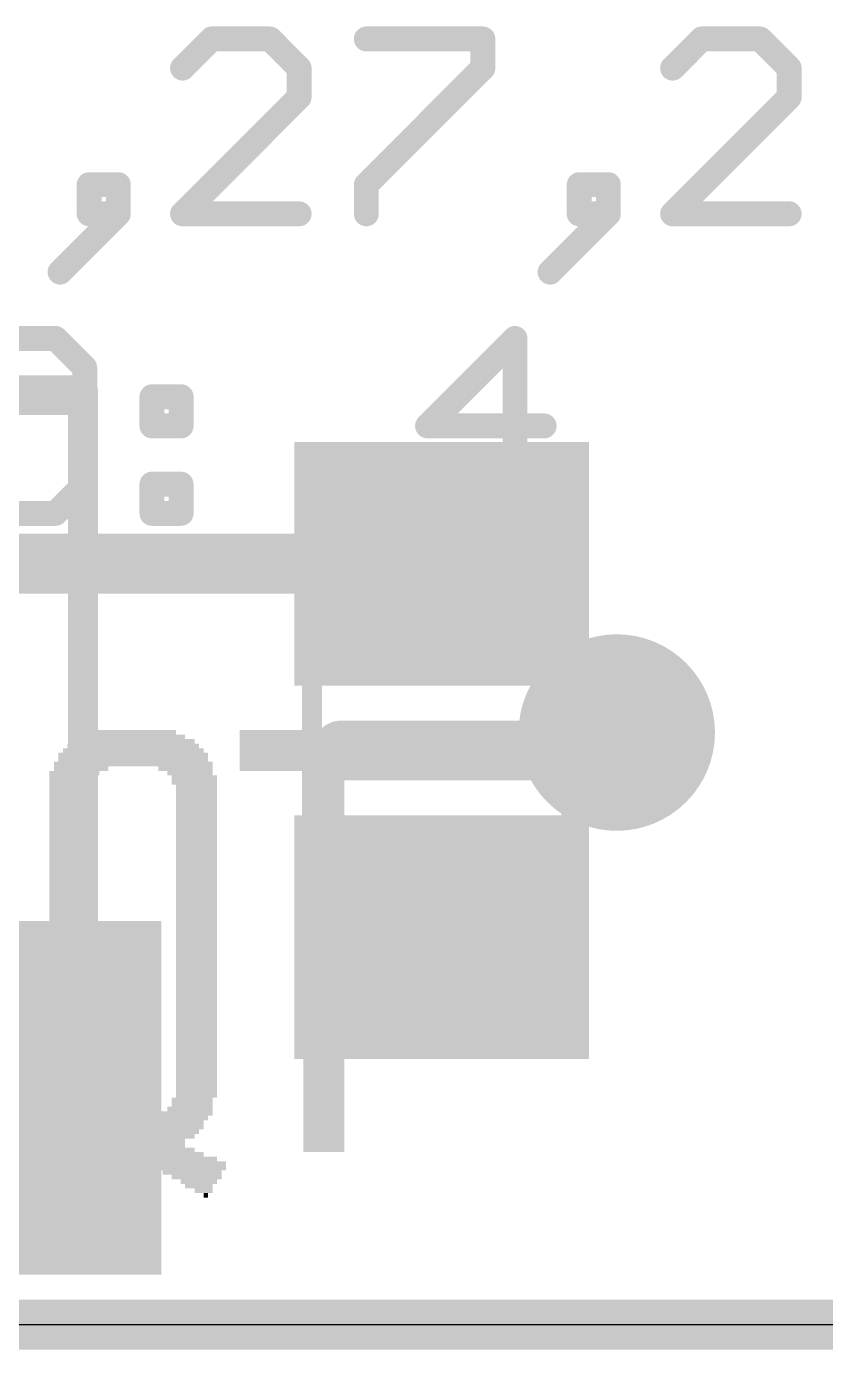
# Model space of a CAD drawing. Extents: x 0 to 65.2, y -0.5 to 30.7.
# Drawn here: x 14.02 to 18.08, y -0.13 to 6.6 of the extents above; entities that cross this region are included whole.
import ezdxf

# ---------------------------------------------------------------- set-up
doc = ezdxf.new("R2010")
doc.units = 0
for name, color, linetype in [('1', 12, 'CONTINUOUS'), ('16', 5, 'CONTINUOUS'), ('20', 53, 'CONTINUOUS'), ('21', 40, 'CONTINUOUS'), ('22', 6, 'CONTINUOUS'), ('52', 253, 'CONTINUOUS')]:
    doc.layers.add(name, color=color, linetype=linetype)

# ---------------------------------------------------------------- blocks, each defined once
blk = doc.blocks.new('RECT')
blk.add_solid([(-0.5, -0.5), (0.5, -0.5), (-0.5, 0.5), (0.5, 0.5)])
blk = doc.blocks.new('PIE')
at = {"const_width": 0.5}
blk.add_lwpolyline([(0, -0.25, 1), (0, 0.25, 1), (0, -0.25)], format="xyb", dxfattribs=at)

msp = doc.modelspace()

# ---------------------------------------------------------------- linework, layer by layer
at = {"layer": '1', "const_width": 0.254}
msp.add_lwpolyline([(0.127, 0), (65.024, 0)], dxfattribs=at)
at = {"layer": '16'}
for points, const_width in [([(11.861, 3.871), (16.129, 3.871)], 0.3048), ([(0.127, 0), (65.024, 0)], 0.254)]:
    msp.add_lwpolyline(points, dxfattribs=dict(at, const_width=const_width))
at = {"layer": '16', "const_width": 0.1524}
msp.add_lwpolyline([(16.129, 3.7948, 1), (16.129, 3.9472)], format="xyb", dxfattribs=at)
at = {"layer": '20'}
msp.add_line((3.0254, 0), (62.0254, 0), dxfattribs=at)
at = {"layer": '21', "const_width": 0.127}
for points in [[(14.9588, 6.5413), (14.8105, 6.393)], [(15.2554, 6.5413), (14.9588, 6.5413)], [(15.4037, 6.393), (15.2554, 6.5413)], [(15.746, 6.5413), (16.3392, 6.5413)], [(16.3392, 6.5413), (16.3392, 6.393)], [(17.4535, 6.5413), (17.3052, 6.393)], [(17.7501, 6.5413), (17.4535, 6.5413)], [(17.8984, 6.393), (17.7501, 6.5413)], [(15.4037, 6.2447), (15.4037, 6.393)], [(16.3392, 6.393), (15.746, 5.7998)], [(17.8984, 6.2447), (17.8984, 6.393)], [(14.8105, 5.6515), (15.4037, 6.2447)], [(17.3052, 5.6515), (17.8984, 6.2447)], [(14.4834, 5.7998), (14.3351, 5.7998)], [(14.3351, 5.7998), (14.3351, 5.6515)], [(14.4834, 5.6515), (14.4834, 5.7998)], [(15.746, 5.7998), (15.746, 5.6515)], [(16.9781, 5.7998), (16.8299, 5.7998)], [(16.8299, 5.7998), (16.8299, 5.6515)], [(16.9781, 5.6515), (16.9781, 5.7998)], [(14.1868, 5.3549), (14.4834, 5.6515)], [(14.3351, 5.6515), (14.4834, 5.6515)], [(15.4037, 5.6515), (14.8105, 5.6515)], [(16.6816, 5.3549), (16.9781, 5.6515)], [(16.8299, 5.6515), (16.9781, 5.6515)], [(17.8984, 5.6515), (17.3052, 5.6515)], [(14.164, 5.0173), (13.8674, 5.0173)], [(14.3123, 4.869), (14.164, 5.0173)], [(16.5028, 5.0173), (16.0579, 4.5724)], [(16.5028, 4.1275), (16.5028, 5.0173)], [(14.3123, 4.2758), (14.3123, 4.869)], [(14.6546, 4.7207), (14.8029, 4.7207)], [(14.6546, 4.5724), (14.6546, 4.7207)], [(14.8029, 4.7207), (14.8029, 4.5724)], [(14.8029, 4.5724), (14.6546, 4.5724)], [(16.0579, 4.5724), (16.6511, 4.5724)], [(14.164, 4.1275), (14.3123, 4.2758)], [(14.6546, 4.2758), (14.8029, 4.2758)], [(14.6546, 4.1275), (14.6546, 4.2758)], [(14.8029, 4.2758), (14.8029, 4.1275)], [(13.8674, 4.1275), (14.164, 4.1275)], [(14.8029, 4.1275), (14.6546, 4.1275)]]:
    msp.add_lwpolyline(points, dxfattribs=at)
at = {"layer": '21', "const_width": 0.0635}
for points in [[(14.9588, 6.573, 1), (14.9588, 6.5095)], [(14.9813, 6.5188, 1), (14.9364, 6.5637)], [(15.2779, 6.5637, 1), (15.233, 6.5188)], [(15.2554, 6.5095, 1), (15.2554, 6.573)], [(15.746, 6.573, 1), (15.746, 6.5095)], [(16.371, 6.5413, 1), (16.3075, 6.5413)], [(16.3392, 6.5095, 1), (16.3392, 6.573)], [(17.4535, 6.573, 1), (17.4535, 6.5095)], [(17.476, 6.5188, 1), (17.4311, 6.5637)], [(17.7726, 6.5637, 1), (17.7277, 6.5188)], [(17.7501, 6.5095, 1), (17.7501, 6.573)], [(14.7881, 6.4154, 1), (14.833, 6.3705)], [(15.4354, 6.393, 1), (15.3719, 6.393)], [(15.3812, 6.3705, 1), (15.4261, 6.4154)], [(16.3075, 6.393, 1), (16.371, 6.393)], [(16.3617, 6.3705, 1), (16.3168, 6.4154)], [(17.2828, 6.4154, 1), (17.3277, 6.3705)], [(17.9302, 6.393, 1), (17.8667, 6.393)], [(17.876, 6.3705, 1), (17.9209, 6.4154)], [(15.3719, 6.2447, 1), (15.4354, 6.2447)], [(15.4261, 6.2222, 1), (15.3812, 6.2671)], [(17.8667, 6.2447, 1), (17.9302, 6.2447)], [(17.9209, 6.2222, 1), (17.876, 6.2671)], [(14.3669, 5.7998, 1), (14.3034, 5.7998)], [(14.3351, 5.8315, 1), (14.3351, 5.768)], [(14.5152, 5.7998, 1), (14.4517, 5.7998)], [(14.4834, 5.768, 1), (14.4834, 5.8315)], [(15.7778, 5.7998, 1), (15.7143, 5.7998)], [(16.8616, 5.7998, 1), (16.7981, 5.7998)], [(16.8299, 5.8315, 1), (16.8299, 5.768)], [(17.0099, 5.7998, 1), (16.9464, 5.7998)], [(16.9781, 5.768, 1), (16.9781, 5.8315)], [(15.7236, 5.8222, 1), (15.7685, 5.7773)], [(14.3351, 5.6833, 1), (14.3351, 5.6198)], [(14.3034, 5.6515, 1), (14.3669, 5.6515)], [(14.4517, 5.6515, 1), (14.5152, 5.6515)], [(14.5059, 5.629, 1), (14.461, 5.674)], [(14.4834, 5.6198, 1), (14.4834, 5.6833)], [(14.8105, 5.6833, 1), (14.8105, 5.6198)], [(14.7881, 5.674, 1), (14.833, 5.629)], [(15.4037, 5.6198, 1), (15.4037, 5.6833)], [(15.7143, 5.6515, 1), (15.7778, 5.6515)], [(16.8299, 5.6833, 1), (16.8299, 5.6198)], [(16.7981, 5.6515, 1), (16.8616, 5.6515)], [(16.9464, 5.6515, 1), (17.0099, 5.6515)], [(17.0006, 5.629, 1), (16.9557, 5.674)], [(16.9781, 5.6198, 1), (16.9781, 5.6833)], [(17.3052, 5.6833, 1), (17.3052, 5.6198)], [(17.2828, 5.674, 1), (17.3277, 5.629)], [(17.8984, 5.6198, 1), (17.8984, 5.6833)], [(14.1644, 5.3774, 1), (14.2093, 5.3325)], [(16.6591, 5.3774, 1), (16.704, 5.3325)], [(14.1864, 5.0397, 1), (14.1415, 4.9948)], [(14.164, 4.9855, 1), (14.164, 5.049)], [(16.5345, 5.0173, 1), (16.471, 5.0173)], [(16.5252, 4.9948, 1), (16.4803, 5.0397)], [(14.344, 4.869, 1), (14.2805, 4.869)], [(14.2898, 4.8465, 1), (14.3347, 4.8914)], [(14.6864, 4.7207, 1), (14.6229, 4.7207)], [(14.6546, 4.7524, 1), (14.6546, 4.6889)], [(14.8346, 4.7207, 1), (14.7711, 4.7207)], [(14.8029, 4.6889, 1), (14.8029, 4.7524)], [(14.6546, 4.6041, 1), (14.6546, 4.5406)], [(14.6229, 4.5724, 1), (14.6864, 4.5724)], [(14.7711, 4.5724, 1), (14.8346, 4.5724)], [(14.8029, 4.5406, 1), (14.8029, 4.6041)], [(16.0579, 4.6041, 1), (16.0579, 4.5406)], [(16.0354, 4.5948, 1), (16.0803, 4.5499)], [(16.6511, 4.5406, 1), (16.6511, 4.6041)], [(14.3347, 4.2533, 1), (14.2898, 4.2982)], [(14.6546, 4.3075, 1), (14.6546, 4.244)], [(14.6864, 4.2758, 1), (14.6229, 4.2758)], [(14.8346, 4.2758, 1), (14.7711, 4.2758)], [(14.8029, 4.244, 1), (14.8029, 4.3075)], [(14.2805, 4.2758, 1), (14.344, 4.2758)], [(14.1415, 4.15, 1), (14.1864, 4.105)], [(14.164, 4.0958, 1), (14.164, 4.1593)], [(14.6546, 4.1593, 1), (14.6546, 4.0958)], [(14.8029, 4.0958, 1), (14.8029, 4.1593)], [(14.6229, 4.1275, 1), (14.6864, 4.1275)], [(14.7711, 4.1275, 1), (14.8346, 4.1275)], [(16.471, 4.1275, 1), (16.5345, 4.1275)]]:
    msp.add_lwpolyline(points, format="xyb", dxfattribs=at)
at = {"layer": '22'}
for points, const_width in [([(14.303, 4.754), (13.203, 4.754)], 0.1524), ([(14.303, 2.154), (14.303, 4.754)], 0.1524), ([(16.637, 2.921), (15.621, 2.921)], 0.3048)]:
    msp.add_lwpolyline(points, dxfattribs=dict(at, const_width=const_width))
for points, const_width in [([(14.3411, 4.754, 1), (14.2649, 4.754)], 0.0762), ([(14.303, 4.7159, 1), (14.303, 4.7921)], 0.0762), ([(15.621, 2.9972, 1), (15.621, 2.8448)], 0.1524), ([(16.637, 2.8448, 1), (16.637, 2.9972)], 0.1524), ([(14.2649, 2.154, 1), (14.3411, 2.154)], 0.0762)]:
    msp.add_lwpolyline(points, format="xyb", dxfattribs=dict(at, const_width=const_width))
at = {"layer": '52'}
for points, const_width in [([(14.303, 4.704), (8.203, 4.704)], 0.1524), ([(14.303, 0.454), (14.303, 4.704)], 0.1524), ([(15.469, 2.565), (15.469, 3.302)], 0.1016), ([(16.789, 2.54), (16.789, 3.302)], 0.1016), ([(8.203, 0.454), (14.303, 0.454)], 0.1524)]:
    msp.add_lwpolyline(points, dxfattribs=dict(at, const_width=const_width))
for points, const_width in [([(14.3411, 4.704, 1), (14.2649, 4.704)], 0.0762), ([(14.303, 4.6659, 1), (14.303, 4.7421)], 0.0762), ([(15.4944, 3.302, 1), (15.4436, 3.302)], 0.0508), ([(16.8144, 3.302, 1), (16.7636, 3.302)], 0.0508), ([(15.4436, 2.565, 1), (15.4944, 2.565)], 0.0508), ([(16.7636, 2.54, 1), (16.8144, 2.54)], 0.0508), ([(14.2649, 0.454, 1), (14.3411, 0.454)], 0.0762), ([(14.303, 0.4159, 1), (14.303, 0.4921)], 0.0762)]:
    msp.add_lwpolyline(points, format="xyb", dxfattribs=dict(at, const_width=const_width))

# ---------------------------------------------------------------- block references
at = {"layer": '1'}
msp.add_blockref('PIE', (17.0208, 3.0122), dxfattribs=at)
at = {"layer": '16', "rotation": 90}
for p, xscale, yscale in [((16.129, 3.871), 1.24, 1.5), ((16.129, 1.971), 1.24, 1.5), ((14.103, 1.154), 1.8, 1.2)]:
    msp.add_blockref('RECT', p, dxfattribs=dict(at, xscale=xscale, yscale=yscale))
at = {"layer": '21'}
for p, xscale, yscale in [((14.5593, 2.9671), 0.6248, 0.0231), ((14.5466, 2.9902), 0.5537, 0.0231), ((14.558, 3.0133), 0.4394, 0.0231), ((15.5397, 3.0133), 0.8788, 0.0231), ((15.5397, 2.9902), 0.8788, 0.0231), ((15.5397, 2.9671), 0.8788, 0.0231), ((14.5593, 2.898), 0.762, 0.0231), ((14.5593, 2.921), 0.7163, 0.0229), ((14.5593, 2.944), 0.6706, 0.0231), ((15.5397, 2.944), 0.8788, 0.0231), ((15.5397, 2.921), 0.8788, 0.0229), ((15.5397, 2.898), 0.8788, 0.0231), ((14.5593, 2.8518), 0.8077, 0.0231), ((14.2939, 2.8287), 0.2769, 0.0231), ((14.5593, 2.8749), 0.762, 0.0231), ((14.8247, 2.8287), 0.2769, 0.0231), ((15.5397, 2.8749), 0.8788, 0.0231), ((15.5397, 2.8518), 0.8788, 0.0231), ((15.5397, 2.8287), 0.8788, 0.0231), ((14.2596, 2.8056), 0.254, 0.0231), ((14.2481, 2.7824), 0.2311, 0.0231), ((14.2354, 2.7593), 0.2057, 0.0231), ((14.8476, 2.8056), 0.2311, 0.0231), ((14.8704, 2.7824), 0.2311, 0.0231), ((14.8704, 2.7593), 0.2311, 0.0231), ((15.5296, 2.8056), 0.2083, 0.0231), ((15.5296, 2.7824), 0.2083, 0.0231), ((15.5296, 2.7593), 0.2083, 0.0231), ((14.2354, 2.7362), 0.2057, 0.0231), ((14.2354, 2.7131), 0.2057, 0.0231), ((14.2354, 2.69), 0.2057, 0.0231), ((14.8819, 2.7362), 0.2083, 0.0231), ((14.8819, 2.7131), 0.2083, 0.0231), ((14.8819, 2.69), 0.2083, 0.0231), ((15.5296, 2.7362), 0.2083, 0.0231), ((15.5296, 2.7131), 0.2083, 0.0231), ((15.5296, 2.69), 0.2083, 0.0231), ((14.2354, 2.667), 0.2057, 0.0229), ((14.224, 2.644), 0.1829, 0.0231), ((14.224, 2.6209), 0.1829, 0.0231), ((14.8819, 2.667), 0.2083, 0.0229), ((14.8819, 2.644), 0.2083, 0.0231), ((14.8819, 2.6209), 0.2083, 0.0231), ((15.5296, 2.667), 0.2083, 0.0229), ((15.5296, 2.644), 0.2083, 0.0231), ((15.5296, 2.6209), 0.2083, 0.0231), ((14.224, 2.5978), 0.1829, 0.0231), ((14.224, 2.5747), 0.1829, 0.0231), ((14.224, 2.5516), 0.1829, 0.0231), ((14.8819, 2.5978), 0.2083, 0.0231), ((14.8819, 2.5747), 0.2083, 0.0231), ((14.8819, 2.5516), 0.2083, 0.0231), ((15.5296, 2.5978), 0.2083, 0.0231), ((15.5296, 2.5747), 0.2083, 0.0231), ((15.5296, 2.5516), 0.2083, 0.0231), ((14.224, 2.5284), 0.1829, 0.0231), ((14.224, 2.5053), 0.1829, 0.0231), ((14.224, 2.4822), 0.1829, 0.0231), ((14.8819, 2.5284), 0.2083, 0.0231), ((14.8819, 2.5053), 0.2083, 0.0231), ((14.8819, 2.4822), 0.2083, 0.0231), ((15.5296, 2.5284), 0.2083, 0.0231), ((15.5296, 2.5053), 0.2083, 0.0231), ((15.5296, 2.4822), 0.2083, 0.0231), ((14.224, 2.4591), 0.1829, 0.0231), ((14.224, 2.436), 0.1829, 0.0231), ((14.224, 2.413), 0.1829, 0.0229), ((14.8819, 2.4591), 0.2083, 0.0231), ((14.8819, 2.436), 0.2083, 0.0231), ((14.8819, 2.413), 0.2083, 0.0229), ((15.5296, 2.4591), 0.2083, 0.0231), ((15.5296, 2.436), 0.2083, 0.0231), ((15.5296, 2.413), 0.2083, 0.0229), ((14.224, 2.39), 0.1829, 0.0231), ((14.224, 2.3669), 0.1829, 0.0231), ((14.8819, 2.39), 0.2083, 0.0231), ((14.8819, 2.3669), 0.2083, 0.0231), ((15.5296, 2.39), 0.2083, 0.0231), ((15.5296, 2.3669), 0.2083, 0.0231), ((14.224, 2.3438), 0.1829, 0.0231), ((14.224, 2.3207), 0.1829, 0.0231), ((14.224, 2.2976), 0.1829, 0.0231), ((14.8819, 2.3438), 0.2083, 0.0231), ((14.8819, 2.3207), 0.2083, 0.0231), ((14.8819, 2.2976), 0.2083, 0.0231), ((15.5296, 2.3438), 0.2083, 0.0231), ((15.5296, 2.3207), 0.2083, 0.0231), ((15.5296, 2.2976), 0.2083, 0.0231), ((14.224, 2.2744), 0.1829, 0.0231), ((14.224, 2.2513), 0.1829, 0.0231), ((14.224, 2.2282), 0.1829, 0.0231), ((14.8819, 2.2744), 0.2083, 0.0231), ((14.8819, 2.2513), 0.2083, 0.0231), ((14.8819, 2.2282), 0.2083, 0.0231), ((15.5296, 2.2744), 0.2083, 0.0231), ((15.5296, 2.2513), 0.2083, 0.0231), ((15.5296, 2.2282), 0.2083, 0.0231), ((14.224, 2.2051), 0.1829, 0.0231), ((14.224, 2.182), 0.1829, 0.0231), ((14.224, 2.159), 0.1829, 0.0229), ((14.8819, 2.2051), 0.2083, 0.0231), ((14.8819, 2.182), 0.2083, 0.0231), ((14.8819, 2.159), 0.2083, 0.0229), ((15.5296, 2.2051), 0.2083, 0.0231), ((15.5296, 2.182), 0.2083, 0.0231), ((15.5296, 2.159), 0.2083, 0.0229), ((14.224, 2.136), 0.1829, 0.0231), ((14.224, 2.1129), 0.1829, 0.0231), ((14.224, 2.0898), 0.1829, 0.0231), ((14.8819, 2.136), 0.2083, 0.0231), ((14.8819, 2.1129), 0.2083, 0.0231), ((14.8819, 2.0898), 0.2083, 0.0231), ((15.5296, 2.136), 0.2083, 0.0231), ((15.5296, 2.1129), 0.2083, 0.0231), ((15.5296, 2.0898), 0.2083, 0.0231), ((14.224, 2.0667), 0.1829, 0.0231), ((14.224, 2.0436), 0.1829, 0.0231), ((14.224, 2.0204), 0.1829, 0.0231), ((14.8819, 2.0667), 0.2083, 0.0231), ((14.8819, 2.0436), 0.2083, 0.0231), ((14.8819, 2.0204), 0.2083, 0.0231), ((15.5296, 2.0667), 0.2083, 0.0231), ((15.5296, 2.0436), 0.2083, 0.0231), ((15.5296, 2.0204), 0.2083, 0.0231), ((14.224, 1.9973), 0.1829, 0.0231), ((14.224, 1.9742), 0.1829, 0.0231), ((14.224, 1.9511), 0.1829, 0.0231), ((14.8819, 1.9973), 0.2083, 0.0231), ((14.8819, 1.9742), 0.2083, 0.0231), ((14.8819, 1.9511), 0.2083, 0.0231), ((15.5296, 1.9973), 0.2083, 0.0231), ((15.5296, 1.9742), 0.2083, 0.0231), ((15.5296, 1.9511), 0.2083, 0.0231), ((14.224, 1.928), 0.1829, 0.0231), ((14.224, 1.905), 0.1829, 0.0229), ((14.224, 1.882), 0.1829, 0.0231), ((14.8819, 1.928), 0.2083, 0.0231), ((14.8819, 1.905), 0.2083, 0.0229), ((14.8819, 1.882), 0.2083, 0.0231), ((15.5296, 1.928), 0.2083, 0.0231), ((15.5296, 1.905), 0.2083, 0.0229), ((15.5296, 1.882), 0.2083, 0.0231), ((14.224, 1.8589), 0.1829, 0.0231), ((14.224, 1.8358), 0.1829, 0.0231), ((14.224, 1.8127), 0.1829, 0.0231), ((14.8819, 1.8589), 0.2083, 0.0231), ((14.8819, 1.8358), 0.2083, 0.0231), ((14.8819, 1.8127), 0.2083, 0.0231), ((15.5296, 1.8589), 0.2083, 0.0231), ((15.5296, 1.8358), 0.2083, 0.0231), ((15.5296, 1.8127), 0.2083, 0.0231), ((14.224, 1.7896), 0.1829, 0.0231), ((14.224, 1.7664), 0.1829, 0.0231), ((14.224, 1.7433), 0.1829, 0.0231), ((14.8819, 1.7896), 0.2083, 0.0231), ((14.8819, 1.7664), 0.2083, 0.0231), ((14.8819, 1.7433), 0.2083, 0.0231), ((15.5296, 1.7896), 0.2083, 0.0231), ((15.5296, 1.7664), 0.2083, 0.0231), ((15.5296, 1.7433), 0.2083, 0.0231), ((14.224, 1.7202), 0.1829, 0.0231), ((14.224, 1.6971), 0.1829, 0.0231), ((14.224, 1.674), 0.1829, 0.0231), ((14.8819, 1.7202), 0.2083, 0.0231), ((14.8819, 1.6971), 0.2083, 0.0231), ((14.8819, 1.674), 0.2083, 0.0231), ((15.5296, 1.7202), 0.2083, 0.0231), ((15.5296, 1.6971), 0.2083, 0.0231), ((15.5296, 1.674), 0.2083, 0.0231), ((14.224, 1.651), 0.1829, 0.0229), ((14.224, 1.628), 0.1829, 0.0231), ((14.224, 1.6049), 0.1829, 0.0231), ((14.8819, 1.651), 0.2083, 0.0229), ((14.8819, 1.628), 0.2083, 0.0231), ((14.8819, 1.6049), 0.2083, 0.0231), ((15.5296, 1.651), 0.2083, 0.0229), ((15.5296, 1.628), 0.2083, 0.0231), ((15.5296, 1.6049), 0.2083, 0.0231), ((14.224, 1.5818), 0.1829, 0.0231), ((14.224, 1.5587), 0.1829, 0.0231), ((14.8819, 1.5818), 0.2083, 0.0231), ((14.8819, 1.5587), 0.2083, 0.0231), ((15.5296, 1.5818), 0.2083, 0.0231), ((15.5296, 1.5587), 0.2083, 0.0231), ((14.224, 1.5356), 0.1829, 0.0231), ((14.224, 1.5124), 0.1829, 0.0231), ((14.224, 1.4893), 0.1829, 0.0231), ((14.8819, 1.5356), 0.2083, 0.0231), ((14.8819, 1.5124), 0.2083, 0.0231), ((14.8819, 1.4893), 0.2083, 0.0231), ((15.5296, 1.5356), 0.2083, 0.0231), ((15.5296, 1.5124), 0.2083, 0.0231), ((15.5296, 1.4893), 0.2083, 0.0231), ((14.224, 1.4662), 0.1829, 0.0231), ((14.224, 1.4431), 0.1829, 0.0231), ((14.224, 1.42), 0.1829, 0.0231), ((14.8819, 1.4662), 0.2083, 0.0231), ((14.8819, 1.4431), 0.2083, 0.0231), ((14.8819, 1.42), 0.2083, 0.0231), ((15.5296, 1.4662), 0.2083, 0.0231), ((15.5296, 1.4431), 0.2083, 0.0231), ((15.5296, 1.42), 0.2083, 0.0231), ((14.224, 1.397), 0.1829, 0.0229), ((14.224, 1.374), 0.1829, 0.0231), ((14.224, 1.3509), 0.1829, 0.0231), ((14.8819, 1.397), 0.2083, 0.0229), ((14.8819, 1.374), 0.2083, 0.0231), ((14.8819, 1.3509), 0.2083, 0.0231), ((15.5296, 1.397), 0.2083, 0.0229), ((15.5296, 1.374), 0.2083, 0.0231), ((15.5296, 1.3509), 0.2083, 0.0231), ((14.224, 1.3278), 0.1829, 0.0231), ((14.224, 1.3047), 0.1829, 0.0231), ((14.224, 1.2816), 0.1829, 0.0231), ((14.8819, 1.3278), 0.2083, 0.0231), ((14.8819, 1.3047), 0.2083, 0.0231), ((14.8819, 1.2816), 0.2083, 0.0231), ((15.5296, 1.3278), 0.2083, 0.0231), ((15.5296, 1.3047), 0.2083, 0.0231), ((15.5296, 1.2816), 0.2083, 0.0231), ((14.224, 1.2584), 0.1829, 0.0231), ((14.224, 1.2353), 0.1829, 0.0231), ((14.2354, 1.2122), 0.2057, 0.0231), ((14.8819, 1.2584), 0.2083, 0.0231), ((14.8819, 1.2353), 0.2083, 0.0231), ((14.8819, 1.2122), 0.2083, 0.0231), ((15.5296, 1.2584), 0.2083, 0.0231), ((15.5296, 1.2353), 0.2083, 0.0231), ((15.5296, 1.2122), 0.2083, 0.0231), ((14.2354, 1.1891), 0.2057, 0.0231), ((14.2354, 1.166), 0.2057, 0.0231), ((14.2354, 1.143), 0.2057, 0.0229), ((14.859, 1.143), 0.2083, 0.0229), ((14.8819, 1.1891), 0.2083, 0.0231), ((14.8819, 1.166), 0.2083, 0.0231), ((15.5296, 1.1891), 0.2083, 0.0231), ((15.5296, 1.166), 0.2083, 0.0231), ((15.5296, 1.143), 0.2083, 0.0229), ((14.2481, 1.12), 0.2311, 0.0231), ((14.2596, 1.0969), 0.254, 0.0231), ((14.2939, 1.0738), 0.2769, 0.0231), ((14.8247, 1.0738), 0.2769, 0.0231), ((14.8476, 1.0969), 0.2311, 0.0231), ((14.859, 1.12), 0.2083, 0.0231), ((15.5296, 1.12), 0.2083, 0.0231), ((15.5296, 1.0969), 0.2083, 0.0231), ((15.5296, 1.0738), 0.2083, 0.0231), ((14.5364, 1.0276), 0.762, 0.0231), ((14.5479, 1.0507), 0.7849, 0.0231), ((14.5479, 1.0044), 0.7391, 0.0231), ((15.5296, 1.0507), 0.2083, 0.0231), ((15.5296, 1.0276), 0.2083, 0.0231), ((15.5296, 1.0044), 0.2083, 0.0231), ((14.5479, 0.9813), 0.6934, 0.0231), ((14.5479, 0.9582), 0.6477, 0.0231), ((14.5352, 0.9351), 0.5766, 0.0231), ((15.5296, 0.9813), 0.2083, 0.0231), ((15.5296, 0.9582), 0.2083, 0.0231), ((15.5296, 0.9351), 0.2083, 0.0231), ((14.5466, 0.912), 0.5537, 0.0231), ((14.605, 0.889), 0.5334, 0.0229), ((14.6863, 0.866), 0.4623, 0.0231), ((15.5296, 0.912), 0.2083, 0.0231), ((15.5296, 0.889), 0.2083, 0.0229), ((14.7892, 0.8429), 0.3937, 0.0231), ((14.8361, 0.8198), 0.3912, 0.0231), ((14.859, 0.7967), 0.3454, 0.0231), ((14.859, 0.7736), 0.2997, 0.0231), ((14.8819, 0.7504), 0.254, 0.0231), ((14.8933, 0.7273), 0.1854, 0.0231), ((14.8933, 0.7042), 0.1397, 0.0231), ((14.9174, 0.6811), 0.0914, 0.0231), ((14.9289, 0.658), 0.0229, 0.0231)]:
    msp.add_blockref('RECT', p, dxfattribs=dict(at, xscale=xscale, yscale=yscale))
at = {"layer": '52', "xscale": 0.7501, "yscale": 1.4501, "rotation": 90}
for p in [(16.1302, 3.6517), (16.1302, 2.2039)]:
    msp.add_blockref('RECT', p, dxfattribs=at)

doc.saveas('drawing.dxf')
